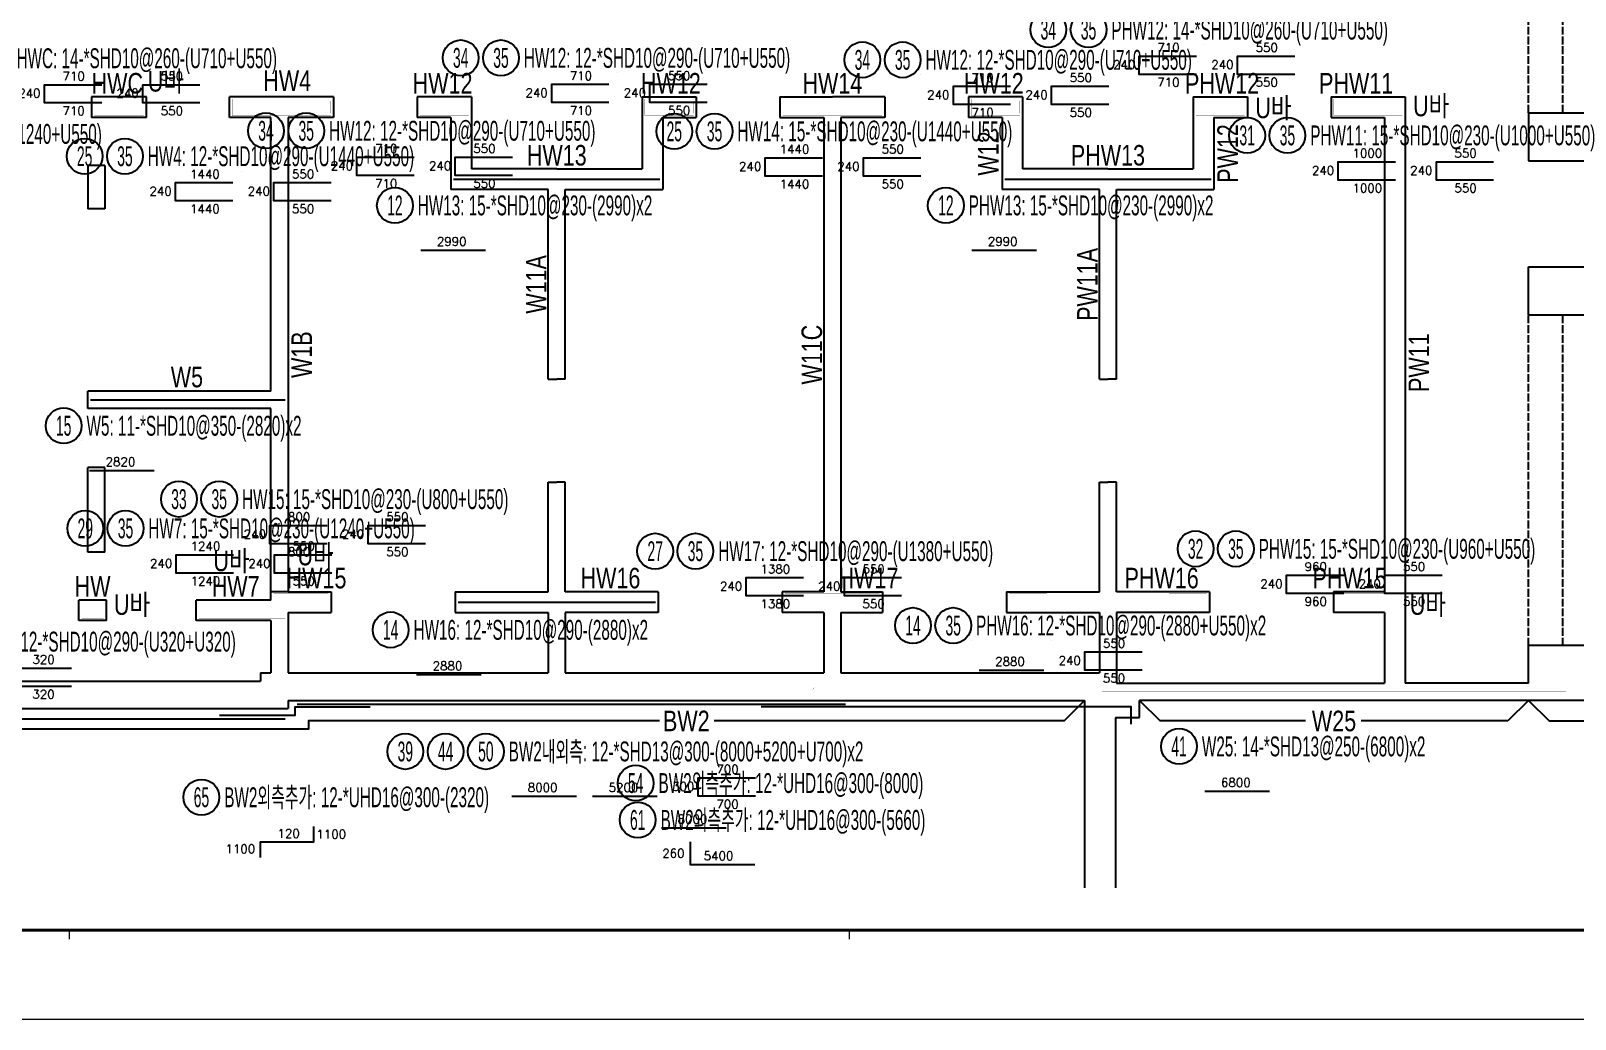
# Model space of a CAD drawing. Header units: millimetres. Extents: x 317501 to 2277231, y -321722 to 1186893.
# Drawn here: x 431187 to 453711, y -295427 to -281007 of the extents above; entities that cross this region are included whole.
import ezdxf
from ezdxf.enums import TextEntityAlignment as Align

# ---------------------------------------------------------------- set-up
doc = ezdxf.new("R2010")
doc.units = ezdxf.units.MM
doc.header["$LTSCALE"] = 57
doc.linetypes.add('HID', pattern=[2.5, 2, -0.5])
doc.linetypes.add('XS-지하주차장$0$HID', pattern=[2.3, 1.5, -0.8])
for name, color, linetype in [('DIM', 7, 'Continuous'), ('LEADER', 7, 'Continuous'), ('NAME-W', 4, 'Continuous'), ('RP_TAG', 7, 'Continuous'), ('TEXT-배근', 3, 'Continuous'), ('XREBAR', 1, 'Continuous'), ('XS-지하주차장$0$AWG', 5, 'XS-지하주차장$0$HID'), ('XTAG', 7, 'Continuous')]:
    doc.layers.add(name, color=color, linetype=linetype)
doc.layers.add('벽부호', color=3, linetype='Continuous', lineweight=0)
doc.styles.add('RPWK1', font='arial.ttf', dxfattribs={"bigfont": 'whgtxt.shx'})
doc.styles.add('RPWK2', font='romans.shx', dxfattribs={"bigfont": 'whgtxt.shx'})
doc.styles.add('돋음', font='Dotum.ttf')

# ---------------------------------------------------------------- blocks, each defined once
blk = doc.blocks.new('dhs_sheet2e')
at = {"color": 7}
for p, q in [((20500.6, 1997.6), (20500.6, 1797.9)), ((38004.8, 1997.6), (38004.8, 1797.9))]:
    blk.add_line(p, q, dxfattribs=at)
blk.add_lwpolyline([(84000, 0), (84000, 59329.4), (0, 59329.4), (0, 0)], close=True, dxfattribs=at)
at = {"color": 30, "const_width": 64.9}
blk.add_lwpolyline([(81003.6, 57331.7), (2996.4, 57331.7), (2996.4, 1997.6), (81003.6, 1997.6)], close=True, dxfattribs=at)
blk = doc.blocks.new('ASGARAE')
at = {"color": 255, "xscale": 0.75, "yscale": 0.75, "zscale": 0.75}
blk.add_blockref('dhs_sheet2e', (0, -44497), dxfattribs=at)
blk = doc.blocks.new('XDFHSDHSTHS')
at = {"layer": 'DIM', "color": 5}
for p, q in [((-19170, -9900), (-19170, -10200)), ((-18370, -9900), (-19170, -9900)), ((-18370, -10200), (-18370, -9900)), ((-17160, -10200), (-17160, -9900)), ((-16405, -9900), (-17160, -9900)), ((-15640, -9900), (-16405, -9900)), ((-15640, -9900), (-15640, -10200)), ((-13630, -9900), (-14420, -9900)), ((-14420, -9900), (-14420, -10200)), ((-13630, -9900), (-13630, -10950)), ((-11140, -9900), (-10350, -9900)), ((-11140, -9900), (-11140, -10950)), ((-10350, -9900), (-10350, -10200)), ((-9130, -9900), (-8365, -9900)), ((-9130, -9900), (-9130, -10200)), ((-7600, -9900), (-8365, -9900)), ((-7600, -9900), (-7600, -10200)), ((-5590, -9900), (-6380, -9900)), ((-6380, -9900), (-6380, -10200)), ((-5590, -9900), (-5590, -10950)), ((-3100, -9900), (-2310, -9900)), ((-3100, -9900), (-3100, -10950)), ((-2310, -9900), (-2310, -10200)), ((-1090, -9900), (-310, -9900)), ((-1090, -9900), (-1090, -10200)), ((-310, -9900), (-10, -9900)), ((-10, -9900), (-10, -18455)), ((1790, -10130), (1790, -10830)), ((1790, -10130), (3650, -10130)), ((-18370, -10200), (-19170, -10200)), ((-16555, -10200), (-17160, -10200)), ((-16555, -14195), (-16555, -10200)), ((-16305, -10200), (-16305, -17120)), ((-15640, -10200), (-16305, -10200)), ((-13930, -10200), (-14420, -10200)), ((-13930, -10200), (-13930, -11250)), ((-10840, -10200), (-10350, -10200)), ((-10840, -10200), (-10840, -11250)), ((-9130, -10200), (-8490, -10200)), ((-8490, -10200), (-8490, -17120)), ((-8240, -10200), (-8240, -17120)), ((-7600, -10200), (-8240, -10200)), ((-5890, -10200), (-6380, -10200)), ((-5890, -10200), (-5890, -11250)), ((-2800, -10200), (-2310, -10200)), ((-2800, -10200), (-2800, -11250)), ((-1090, -10200), (-310, -10200)), ((-310, -10200), (-310, -17120)), ((-19225, -10900), (-19225, -11530)), ((-18975, -10900), (-19225, -10900)), ((-18975, -10900), (-18975, -11530)), ((-12385, -10950), (-13630, -10950)), ((-12385, -10950), (-11140, -10950)), ((-4345, -10950), (-5590, -10950)), ((-4345, -10950), (-3100, -10950)), ((1790, -10830), (2950, -10830)), ((-12510, -11250), (-13930, -11250)), ((-12510, -14020), (-12510, -11250)), ((-12260, -14020), (-12260, -11250)), ((-12260, -11250), (-10840, -11250)), ((-4470, -11250), (-5890, -11250)), ((-4470, -14020), (-4470, -11250)), ((-4220, -14020), (-4220, -11250)), ((-4220, -11250), (-2800, -11250)), ((-18975, -11530), (-19225, -11530)), ((1790, -13080), (1790, -12380)), ((1790, -12380), (2950, -12380)), ((1790, -13080), (3650, -13080)), ((-12510, -14020), (-12385, -14020)), ((-12260, -14020), (-12385, -14020)), ((-4470, -14020), (-4345, -14020)), ((-4220, -14020), (-4345, -14020)), ((-16555, -14195), (-19225, -14195)), ((-19225, -14445), (-19225, -14195)), ((-16555, -14445), (-19225, -14445)), ((-16555, -17240), (-16555, -14445)), ((-19225, -16540), (-19225, -15305)), ((-18975, -15305), (-19225, -15305)), ((-18975, -16540), (-18975, -15305)), ((-12510, -17120), (-12510, -15520)), ((-12510, -15520), (-12385, -15520)), ((-12260, -15520), (-12385, -15520)), ((-12260, -17120), (-12260, -15520)), ((-4470, -17120), (-4470, -15520)), ((-4470, -15520), (-4345, -15520)), ((-4220, -15520), (-4345, -15520)), ((-4220, -17120), (-4220, -15520)), ((-18975, -16540), (-19225, -16540)), ((-18955, -17240), (-19355, -17240)), ((-19355, -17540), (-19355, -17240)), ((-18955, -17540), (-18955, -17240)), ((-17645, -17540), (-17645, -17240)), ((-16555, -17240), (-17645, -17240)), ((-16305, -17120), (-15675, -17120)), ((-15675, -17120), (-15675, -17420)), ((-13865, -17120), (-12510, -17120)), ((-13865, -17120), (-13865, -17420)), ((-10905, -17120), (-12260, -17120)), ((-10905, -17120), (-10905, -17420)), ((-8490, -17120), (-9095, -17120)), ((-9095, -17120), (-9095, -17420)), ((-8240, -17120), (-7635, -17120)), ((-7635, -17120), (-7635, -17420)), ((-5825, -17120), (-4470, -17120)), ((-5825, -17120), (-5825, -17420)), ((-2865, -17120), (-4220, -17120)), ((-2865, -17120), (-2865, -17420)), ((-310, -17120), (-1055, -17120)), ((-1055, -17120), (-1055, -17420)), ((-18955, -17540), (-19355, -17540)), ((-16555, -17540), (-17645, -17540)), ((-16555, -17540), (-16555, -18305)), ((-16305, -17420), (-16305, -18305)), ((-16305, -17420), (-15675, -17420)), ((-13865, -17420), (-12510, -17420)), ((-12510, -17420), (-12510, -18305)), ((-10905, -17420), (-12260, -17420)), ((-12260, -17420), (-12260, -18305)), ((-8490, -17420), (-9095, -17420)), ((-8490, -17420), (-8490, -18305)), ((-8240, -17420), (-8240, -18305)), ((-8240, -17420), (-7635, -17420)), ((-5825, -17420), (-4470, -17420)), ((-4470, -17420), (-4470, -18305)), ((-2865, -17420), (-4220, -17420)), ((-4220, -17420), (-4220, -18455)), ((-310, -17420), (-1055, -17420)), ((-310, -17420), (-310, -18455)), ((3650, -17905), (1790, -17905)), ((1790, -18455), (1790, -17905)), ((-22320, -18425), (-16705, -18425)), ((-16705, -18305), (-16705, -18425)), ((-16705, -18305), (-16555, -18305)), ((-16305, -18305), (-12510, -18305)), ((-12260, -18305), (-8490, -18305)), ((-8240, -18305), (-4470, -18305)), ((-4220, -18455), (-310, -18455)), ((1790, -18455), (-10, -18455)), ((-28845, -18825), (-16305, -18825)), ((-16305, -18705), (-16305, -18825)), ((-16305, -18705), (-4685, -18705)), ((-4685, -18705), (-4685, -21438)), ((10965, -18705), (-3885, -18705)), ((-3885, -18955), (-3885, -18705)), ((-4235, -18955), (-4235, -21438)), ((-4235, -18955), (-3885, -18955))]:
    blk.add_line(p, q, dxfattribs=at)
blk = doc.blocks.new('zsdhdthbs')
at = {"layer": 'XS-지하주차장$0$AWG', "color": 8, "linetype": 'HID'}
for p, q in [((-4495, 1525), (-4495, 6690)), ((-3995, 1525), (-3995, 6690)), ((-4495, -6250), (-4495, -1425)), ((-3995, -6250), (-3995, -1425))]:
    blk.add_line(p, q, dxfattribs=at)
blk = doc.blocks.new('*U1400', base_point=(438084.0708, -291521.5763))
at = {"layer": 'RP_TAG', "color": 0, "linetype": 'Continuous', "ltscale": 100}
for centre in [(436648.5708, -291521.5763), (437235.8208, -291521.5763), (437823.0708, -291521.5763)]:
    blk.add_circle(centre, 261, dxfattribs=at)
at = {"layer": 'RP_TAG', "color": 0, "linetype": 'Continuous', "ltscale": 100, "style": 'RPWK1', "width": 0.5}
for s, p in [('39', (436648.5708, -291521.5763)), ('44', (437235.8208, -291521.5763)), ('50', (437823.0708, -291521.5763))]:
    blk.add_text(s, height=290, dxfattribs=at).set_placement(p, align=Align.MIDDLE_CENTER)
at = {"layer": 'RP_TAG', "color": 0, "linetype": 'Continuous', "ltscale": 100, "style": 'RPWK1', "width": 0.55}
blk.add_text('BW2내외측: 12-*SHD13@300-(8000+5200+U700)x2', height=290, dxfattribs=at).set_placement((438156.5708, -291521.5763), align=Align.MIDDLE_LEFT)
blk = doc.blocks.new('*U1408', base_point=(440269.5013, -291982.9481))
at = {"layer": 'RP_TAG', "color": 0, "linetype": 'Continuous', "ltscale": 100}
blk.add_circle((440008.5013, -291982.9481), 261, dxfattribs=at)
at = {"layer": 'RP_TAG', "color": 0, "linetype": 'Continuous', "ltscale": 100, "style": 'RPWK1', "width": 0.5}
blk.add_text('54', height=290, dxfattribs=at).set_placement((440008.5013, -291982.9481), align=Align.MIDDLE_CENTER)
at = {"layer": 'RP_TAG', "color": 0, "linetype": 'Continuous', "ltscale": 100, "style": 'RPWK1', "width": 0.55}
blk.add_text('BW2외측추가: 12-*UHD16@300-(8000)', height=290, dxfattribs=at).set_placement((440342.0013, -291982.9481), align=Align.MIDDLE_LEFT)
blk = doc.blocks.new('*U1410', base_point=(433935.4533, -292189.8169))
at = {"layer": 'RP_TAG', "color": 0, "linetype": 'Continuous', "ltscale": 100}
blk.add_circle((433674.4533, -292189.8169), 261, dxfattribs=at)
at = {"layer": 'RP_TAG', "color": 0, "linetype": 'Continuous', "ltscale": 100, "style": 'RPWK1', "width": 0.5}
blk.add_text('65', height=290, dxfattribs=at).set_placement((433674.4533, -292189.8169), align=Align.MIDDLE_CENTER)
at = {"layer": 'RP_TAG', "color": 0, "linetype": 'Continuous', "ltscale": 100, "style": 'RPWK1', "width": 0.55}
blk.add_text('BW2외측추가: 12-*UHD16@300-(2320)', height=290, dxfattribs=at).set_placement((434007.9533, -292189.8169), align=Align.MIDDLE_LEFT)
blk = doc.blocks.new('*U1412', base_point=(440299.3798, -292520.5314))
at = {"layer": 'RP_TAG', "color": 0, "linetype": 'Continuous', "ltscale": 100}
blk.add_circle((440038.3798, -292520.5314), 261, dxfattribs=at)
at = {"layer": 'RP_TAG', "color": 0, "linetype": 'Continuous', "ltscale": 100, "style": 'RPWK1', "width": 0.55}
blk.add_text('BW2외측추가: 12-*UHD16@300-(5660)', height=290, dxfattribs=at).set_placement((440371.8798, -292520.5314), align=Align.MIDDLE_LEFT)
at = {"layer": 'RP_TAG', "color": 0, "linetype": 'Continuous', "ltscale": 100, "style": 'RPWK1', "width": 0.5}
blk.add_text('61', height=290, dxfattribs=at).set_placement((440038.3798, -292520.5314), align=Align.MIDDLE_CENTER)
blk = doc.blocks.new('*U1413', base_point=(436695.8348, -289747.224))
at = {"layer": 'RP_TAG', "color": 0, "linetype": 'Continuous', "ltscale": 100}
blk.add_circle((436434.8348, -289747.224), 261, dxfattribs=at)
at = {"layer": 'RP_TAG', "color": 0, "linetype": 'Continuous', "ltscale": 100, "style": 'RPWK1', "width": 0.5}
blk.add_text('14', height=290, dxfattribs=at).set_placement((436434.8348, -289747.224), align=Align.MIDDLE_CENTER)
at = {"layer": 'RP_TAG', "color": 0, "linetype": 'Continuous', "ltscale": 100, "style": 'RPWK1', "width": 0.55}
blk.add_text('HW16: 12-*SHD10@290-(2880)x2', height=290, dxfattribs=at).set_placement((436768.3348, -289747.224), align=Align.MIDDLE_LEFT)
blk = doc.blocks.new('*U1415', base_point=(444901.0945, -289684.2109))
at = {"layer": 'RP_TAG', "color": 0, "linetype": 'Continuous', "ltscale": 100}
for centre in [(444052.8445, -289684.2109), (444640.0945, -289684.2109)]:
    blk.add_circle(centre, 261, dxfattribs=at)
at = {"layer": 'RP_TAG', "color": 0, "linetype": 'Continuous', "ltscale": 100, "style": 'RPWK1', "width": 0.5}
for s, p in [('14', (444052.8445, -289684.2109)), ('35', (444640.0945, -289684.2109))]:
    blk.add_text(s, height=290, dxfattribs=at).set_placement(p, align=Align.MIDDLE_CENTER)
at = {"layer": 'RP_TAG', "color": 0, "linetype": 'Continuous', "ltscale": 100, "style": 'RPWK1', "width": 0.55}
blk.add_text('PHW16: 12-*SHD10@290-(2880+U550)x2', height=290, dxfattribs=at).set_placement((444973.5945, -289684.2109), align=Align.MIDDLE_LEFT)
blk = doc.blocks.new('*U1417', base_point=(432828.2314, -288266.7197))
at = {"layer": 'RP_TAG', "color": 0, "linetype": 'Continuous', "ltscale": 100}
for centre in [(431979.9814, -288266.7197), (432567.2314, -288266.7197)]:
    blk.add_circle(centre, 261, dxfattribs=at)
at = {"layer": 'RP_TAG', "color": 0, "linetype": 'Continuous', "ltscale": 100, "style": 'RPWK1', "width": 0.5}
for s, p in [('29', (431979.9814, -288266.7197)), ('35', (432567.2314, -288266.7197))]:
    blk.add_text(s, height=290, dxfattribs=at).set_placement(p, align=Align.MIDDLE_CENTER)
at = {"layer": 'RP_TAG', "color": 0, "linetype": 'Continuous', "ltscale": 100, "style": 'RPWK1', "width": 0.55}
blk.add_text('HW7: 15-*SHD10@230-(U1240+U550)', height=290, dxfattribs=at).set_placement((432900.7314, -288266.7197), align=Align.MIDDLE_LEFT)
blk = doc.blocks.new('*U1418', base_point=(434194.5361, -287839.9394))
at = {"layer": 'RP_TAG', "color": 0, "linetype": 'Continuous', "ltscale": 100}
for centre in [(433346.2861, -287839.9394), (433933.5361, -287839.9394)]:
    blk.add_circle(centre, 261, dxfattribs=at)
at = {"layer": 'RP_TAG', "color": 0, "linetype": 'Continuous', "ltscale": 100, "style": 'RPWK1', "width": 0.5}
for s, p in [('33', (433346.2861, -287839.9394)), ('35', (433933.5361, -287839.9394))]:
    blk.add_text(s, height=290, dxfattribs=at).set_placement(p, align=Align.MIDDLE_CENTER)
at = {"layer": 'RP_TAG', "color": 0, "linetype": 'Continuous', "ltscale": 100, "style": 'RPWK1', "width": 0.55}
blk.add_text('HW15: 15-*SHD10@230-(U800+U550)', height=290, dxfattribs=at).set_placement((434267.0361, -287839.9394), align=Align.MIDDLE_LEFT)
blk = doc.blocks.new('*U1419', base_point=(441140.9634, -288599.5085))
at = {"layer": 'RP_TAG', "color": 0, "linetype": 'Continuous', "ltscale": 100}
for centre in [(440292.7134, -288599.5085), (440879.9634, -288599.5085)]:
    blk.add_circle(centre, 261, dxfattribs=at)
at = {"layer": 'RP_TAG', "color": 0, "linetype": 'Continuous', "ltscale": 100, "style": 'RPWK1', "width": 0.5}
for s, p in [('27', (440292.7134, -288599.5085)), ('35', (440879.9634, -288599.5085))]:
    blk.add_text(s, height=290, dxfattribs=at).set_placement(p, align=Align.MIDDLE_CENTER)
at = {"layer": 'RP_TAG', "color": 0, "linetype": 'Continuous', "ltscale": 100, "style": 'RPWK1', "width": 0.55}
blk.add_text('HW17: 12-*SHD10@290-(U1380+U550)', height=290, dxfattribs=at).set_placement((441213.4634, -288599.5085), align=Align.MIDDLE_LEFT)
blk = doc.blocks.new('*U1420', base_point=(449023.6598, -288564.8646))
at = {"layer": 'RP_TAG', "color": 0, "linetype": 'Continuous', "ltscale": 100}
for centre in [(448175.4098, -288564.8646), (448762.6598, -288564.8646)]:
    blk.add_circle(centre, 261, dxfattribs=at)
at = {"layer": 'RP_TAG', "color": 0, "linetype": 'Continuous', "ltscale": 100, "style": 'RPWK1', "width": 0.5}
for s, p in [('32', (448175.4098, -288564.8646)), ('35', (448762.6598, -288564.8646))]:
    blk.add_text(s, height=290, dxfattribs=at).set_placement(p, align=Align.MIDDLE_CENTER)
at = {"layer": 'RP_TAG', "color": 0, "linetype": 'Continuous', "ltscale": 100, "style": 'RPWK1', "width": 0.55}
blk.add_text('PHW15: 15-*SHD10@230-(U960+U550)', height=290, dxfattribs=at).set_placement((449096.1598, -288564.8646), align=Align.MIDDLE_LEFT)
blk = doc.blocks.new('*U1426', base_point=(428264.2039, -282510.7224))
at = {"layer": 'RP_TAG', "color": 0, "linetype": 'Continuous', "ltscale": 100}
for centre in [(427415.9539, -282510.7224), (428003.2039, -282510.7224)]:
    blk.add_circle(centre, 261, dxfattribs=at)
at = {"layer": 'RP_TAG', "color": 0, "linetype": 'Continuous', "ltscale": 100, "style": 'RPWK1', "width": 0.5}
for s, p in [('29', (427415.9539, -282510.7224)), ('35', (428003.2039, -282510.7224))]:
    blk.add_text(s, height=290, dxfattribs=at).set_placement(p, align=Align.MIDDLE_CENTER)
at = {"layer": 'RP_TAG', "color": 0, "linetype": 'Continuous', "ltscale": 100, "style": 'RPWK1', "width": 0.55}
blk.add_text('HW2: 15-*SHD10@230-(U1240+U550)', height=290, dxfattribs=at).set_placement((428336.7039, -282510.7224), align=Align.MIDDLE_LEFT)
blk = doc.blocks.new('*U1429', base_point=(430905.803, -281406.5625))
at = {"layer": 'RP_TAG', "color": 0, "linetype": 'Continuous', "ltscale": 100}
for centre in [(430057.553, -281406.5625), (430644.803, -281406.5625)]:
    blk.add_circle(centre, 261, dxfattribs=at)
at = {"layer": 'RP_TAG', "color": 0, "linetype": 'Continuous', "ltscale": 100, "style": 'RPWK1', "width": 0.5}
for s, p in [('34', (430057.553, -281406.5625)), ('35', (430644.803, -281406.5625))]:
    blk.add_text(s, height=290, dxfattribs=at).set_placement(p, align=Align.MIDDLE_CENTER)
at = {"layer": 'RP_TAG', "color": 0, "linetype": 'Continuous', "ltscale": 100, "style": 'RPWK1', "width": 0.55}
blk.add_text('HWC: 14-*SHD10@260-(U710+U550)', height=290, dxfattribs=at).set_placement((430978.303, -281406.5625), align=Align.MIDDLE_LEFT)
blk = doc.blocks.new('*U1430', base_point=(432819.6145, -282836.2535))
at = {"layer": 'RP_TAG', "color": 0, "linetype": 'Continuous', "ltscale": 100}
for centre in [(431971.3645, -282836.2535), (432558.6145, -282836.2535)]:
    blk.add_circle(centre, 261, dxfattribs=at)
at = {"layer": 'RP_TAG', "color": 0, "linetype": 'Continuous', "ltscale": 100, "style": 'RPWK1', "width": 0.55}
blk.add_text('HW4: 12-*SHD10@290-(U1440+U550)', height=290, dxfattribs=at).set_placement((432892.1145, -282836.2535), align=Align.MIDDLE_LEFT)
at = {"layer": 'RP_TAG', "color": 0, "linetype": 'Continuous', "ltscale": 100, "style": 'RPWK1', "width": 0.5}
for s, p in [('25', (431971.3645, -282836.2535)), ('35', (432558.6145, -282836.2535))]:
    blk.add_text(s, height=290, dxfattribs=at).set_placement(p, align=Align.MIDDLE_CENTER)
blk = doc.blocks.new('*U1431', base_point=(435464.2417, -282464.9025))
at = {"layer": 'RP_TAG', "color": 0, "linetype": 'Continuous', "ltscale": 100}
for centre in [(434615.9917, -282464.9025), (435203.2417, -282464.9025)]:
    blk.add_circle(centre, 261, dxfattribs=at)
at = {"layer": 'RP_TAG', "color": 0, "linetype": 'Continuous', "ltscale": 100, "style": 'RPWK1', "width": 0.5}
for s, p in [('34', (434615.9917, -282464.9025)), ('35', (435203.2417, -282464.9025))]:
    blk.add_text(s, height=290, dxfattribs=at).set_placement(p, align=Align.MIDDLE_CENTER)
at = {"layer": 'RP_TAG', "color": 0, "linetype": 'Continuous', "ltscale": 100, "style": 'RPWK1', "width": 0.55}
blk.add_text('HW12: 12-*SHD10@290-(U710+U550)', height=290, dxfattribs=at).set_placement((435536.7417, -282464.9025), align=Align.MIDDLE_LEFT)
blk = doc.blocks.new('*U1432', base_point=(438304.4211, -281400.9745))
at = {"layer": 'RP_TAG', "color": 0, "linetype": 'Continuous', "ltscale": 100}
for centre in [(437456.1711, -281400.9745), (438043.4211, -281400.9745)]:
    blk.add_circle(centre, 261, dxfattribs=at)
at = {"layer": 'RP_TAG', "color": 0, "linetype": 'Continuous', "ltscale": 100, "style": 'RPWK1', "width": 0.5}
for s, p in [('34', (437456.1711, -281400.9745)), ('35', (438043.4211, -281400.9745))]:
    blk.add_text(s, height=290, dxfattribs=at).set_placement(p, align=Align.MIDDLE_CENTER)
at = {"layer": 'RP_TAG', "color": 0, "linetype": 'Continuous', "ltscale": 100, "style": 'RPWK1', "width": 0.55}
blk.add_text('HW12: 12-*SHD10@290-(U710+U550)', height=290, dxfattribs=at).set_placement((438376.9211, -281400.9745), align=Align.MIDDLE_LEFT)
blk = doc.blocks.new('*U1433', base_point=(441419.7672, -282473.5388))
at = {"layer": 'RP_TAG', "color": 0, "linetype": 'Continuous', "ltscale": 100}
for centre in [(440571.5172, -282473.5388), (441158.7672, -282473.5388)]:
    blk.add_circle(centre, 261, dxfattribs=at)
at = {"layer": 'RP_TAG', "color": 0, "linetype": 'Continuous', "ltscale": 100, "style": 'RPWK1', "width": 0.5}
for s, p in [('25', (440571.5172, -282473.5388)), ('35', (441158.7672, -282473.5388))]:
    blk.add_text(s, height=290, dxfattribs=at).set_placement(p, align=Align.MIDDLE_CENTER)
at = {"layer": 'RP_TAG', "color": 0, "linetype": 'Continuous', "ltscale": 100, "style": 'RPWK1', "width": 0.55}
blk.add_text('HW14: 15-*SHD10@230-(U1440+U550)', height=290, dxfattribs=at).set_placement((441492.2672, -282473.5388), align=Align.MIDDLE_LEFT)
blk = doc.blocks.new('*U1434', base_point=(444163.5093, -281429.7128))
at = {"layer": 'RP_TAG', "color": 0, "linetype": 'Continuous', "ltscale": 100}
for centre in [(443315.2593, -281429.7128), (443902.5093, -281429.7128)]:
    blk.add_circle(centre, 261, dxfattribs=at)
at = {"layer": 'RP_TAG', "color": 0, "linetype": 'Continuous', "ltscale": 100, "style": 'RPWK1', "width": 0.5}
for s, p in [('34', (443315.2593, -281429.7128)), ('35', (443902.5093, -281429.7128))]:
    blk.add_text(s, height=290, dxfattribs=at).set_placement(p, align=Align.MIDDLE_CENTER)
at = {"layer": 'RP_TAG', "color": 0, "linetype": 'Continuous', "ltscale": 100, "style": 'RPWK1', "width": 0.55}
blk.add_text('HW12: 12-*SHD10@290-(U710+U550)', height=290, dxfattribs=at).set_placement((444236.0093, -281429.7128), align=Align.MIDDLE_LEFT)
blk = doc.blocks.new('*U1435', base_point=(446875.0829, -280989.3117))
at = {"layer": 'RP_TAG', "color": 0, "linetype": 'Continuous', "ltscale": 100}
for centre in [(446026.8329, -280989.3117), (446614.0829, -280989.3117)]:
    blk.add_circle(centre, 261, dxfattribs=at)
at = {"layer": 'RP_TAG', "color": 0, "linetype": 'Continuous', "ltscale": 100, "style": 'RPWK1', "width": 0.5}
for s, p in [('34', (446026.8329, -280989.3117)), ('35', (446614.0829, -280989.3117))]:
    blk.add_text(s, height=290, dxfattribs=at).set_placement(p, align=Align.MIDDLE_CENTER)
at = {"layer": 'RP_TAG', "color": 0, "linetype": 'Continuous', "ltscale": 100, "style": 'RPWK1', "width": 0.55}
blk.add_text('PHW12: 14-*SHD10@260-(U710+U550)', height=290, dxfattribs=at).set_placement((446947.5829, -280989.3117), align=Align.MIDDLE_LEFT)
blk = doc.blocks.new('*U1444', base_point=(449775.7836, -282532.4475))
at = {"layer": 'RP_TAG', "color": 0, "linetype": 'Continuous', "ltscale": 100}
for centre in [(448927.5336, -282532.4475), (449514.7836, -282532.4475)]:
    blk.add_circle(centre, 261, dxfattribs=at)
at = {"layer": 'RP_TAG', "color": 0, "linetype": 'Continuous', "ltscale": 100, "style": 'RPWK1', "width": 0.5}
for s, p in [('31', (448927.5336, -282532.4475)), ('35', (449514.7836, -282532.4475))]:
    blk.add_text(s, height=290, dxfattribs=at).set_placement(p, align=Align.MIDDLE_CENTER)
at = {"layer": 'RP_TAG', "color": 0, "linetype": 'Continuous', "ltscale": 100, "style": 'RPWK1', "width": 0.55}
blk.add_text('PHW11: 15-*SHD10@230-(U1000+U550)', height=290, dxfattribs=at).set_placement((449848.2836, -282532.4475), align=Align.MIDDLE_LEFT)
blk = doc.blocks.new('*U1450', base_point=(436757.4402, -283554.0395))
at = {"layer": 'RP_TAG', "color": 0, "linetype": 'Continuous', "ltscale": 100}
blk.add_circle((436496.4402, -283554.0395), 261, dxfattribs=at)
at = {"layer": 'RP_TAG', "color": 0, "linetype": 'Continuous', "ltscale": 100, "style": 'RPWK1', "width": 0.5}
blk.add_text('12', height=290, dxfattribs=at).set_placement((436496.4402, -283554.0395), align=Align.MIDDLE_CENTER)
at = {"layer": 'RP_TAG', "color": 0, "linetype": 'Continuous', "ltscale": 100, "style": 'RPWK1', "width": 0.55}
blk.add_text('HW13: 15-*SHD10@230-(2990)x2', height=290, dxfattribs=at).set_placement((436829.9402, -283554.0395), align=Align.MIDDLE_LEFT)
blk = doc.blocks.new('*U1451', base_point=(444793.9972, -283553.8176))
at = {"layer": 'RP_TAG', "color": 0, "linetype": 'Continuous', "ltscale": 100}
blk.add_circle((444532.9972, -283553.8176), 261, dxfattribs=at)
at = {"layer": 'RP_TAG', "color": 0, "linetype": 'Continuous', "ltscale": 100, "style": 'RPWK1', "width": 0.5}
blk.add_text('12', height=290, dxfattribs=at).set_placement((444532.9972, -283553.8176), align=Align.MIDDLE_CENTER)
at = {"layer": 'RP_TAG', "color": 0, "linetype": 'Continuous', "ltscale": 100, "style": 'RPWK1', "width": 0.55}
blk.add_text('PHW13: 15-*SHD10@230-(2990)x2', height=290, dxfattribs=at).set_placement((444866.4972, -283553.8176), align=Align.MIDDLE_LEFT)
blk = doc.blocks.new('*U1464', base_point=(430466.1141, -289919.2084))
at = {"layer": 'RP_TAG', "color": 0, "linetype": 'Continuous', "ltscale": 100}
for centre in [(429617.8641, -289919.2084), (430205.1141, -289919.2084)]:
    blk.add_circle(centre, 261, dxfattribs=at)
at = {"layer": 'RP_TAG', "color": 0, "linetype": 'Continuous', "ltscale": 100, "style": 'RPWK1', "width": 0.5}
for p in [(429617.8641, -289919.2084), (430205.1141, -289919.2084)]:
    blk.add_text('37', height=290, dxfattribs=at).set_placement(p, align=Align.MIDDLE_CENTER)
at = {"layer": 'RP_TAG', "color": 0, "linetype": 'Continuous', "ltscale": 100, "style": 'RPWK1', "width": 0.55}
blk.add_text('HW: 12-*SHD10@290-(U320+U320)', height=290, dxfattribs=at).set_placement((430538.6141, -289919.2084), align=Align.MIDDLE_LEFT)
blk = doc.blocks.new('*U1467', base_point=(448195.2212, -291448.0658))
at = {"layer": 'RP_TAG', "color": 0, "linetype": 'Continuous', "ltscale": 100}
blk.add_circle((447934.2212, -291448.0658), 261, dxfattribs=at)
at = {"layer": 'RP_TAG', "color": 0, "linetype": 'Continuous', "ltscale": 100, "style": 'RPWK1', "width": 0.5}
blk.add_text('41', height=290, dxfattribs=at).set_placement((447934.2212, -291448.0658), align=Align.MIDDLE_CENTER)
at = {"layer": 'RP_TAG', "color": 0, "linetype": 'Continuous', "ltscale": 100, "style": 'RPWK1', "width": 0.55}
blk.add_text('W25: 14-*SHD13@250-(6800)x2', height=290, dxfattribs=at).set_placement((448267.7212, -291448.0658), align=Align.MIDDLE_LEFT)
blk = doc.blocks.new('*U1470', base_point=(431926.0559, -286768.9846))
at = {"layer": 'RP_TAG', "color": 0, "linetype": 'Continuous', "ltscale": 100}
blk.add_circle((431665.0559, -286768.9846), 261, dxfattribs=at)
at = {"layer": 'RP_TAG', "color": 0, "linetype": 'Continuous', "ltscale": 100, "style": 'RPWK1', "width": 0.5}
blk.add_text('15', height=290, dxfattribs=at).set_placement((431665.0559, -286768.9846), align=Align.MIDDLE_CENTER)
at = {"layer": 'RP_TAG', "color": 0, "linetype": 'Continuous', "ltscale": 100, "style": 'RPWK1', "width": 0.55}
blk.add_text('W5: 11-*SHD10@350-(2820)x2', height=290, dxfattribs=at).set_placement((431998.5559, -286768.9846), align=Align.MIDDLE_LEFT)

msp = doc.modelspace()

# ---------------------------------------------------------------- linework, layer by layer
at = {"layer": 'LEADER'}
for p, q in [((447357.4, -290776.7), (447657.4, -291076.7)), ((453032.4, -290776.7), (452732.4, -291076.7)), ((453032.4, -290776.7), (453332.4, -291076.7)), ((449777.7, -291076.7), (447657.4, -291076.7)), ((452732.4, -291076.7), (450592.3, -291076.7)), ((453332.4, -291076.7), (457235.8, -291076.7))]:
    msp.add_line(p, q, dxfattribs=at)
for points in [[(446557.4, -290776.7), (446257.4, -291076.7), (441151.8, -291076.7)], [(440353.9, -291076.7), (435237.4, -291076.7), (435237.4, -291196.7), (428577.2, -291196.7)]]:
    msp.add_lwpolyline(points, dxfattribs=at)
at = {"layer": 'RP_TAG', "color": 250, "linetype": 'Continuous', "ltscale": 100}
for p, q in [((446875.1, -281206.8), (446875.1, -281206.8)), ((448308, -281206.8), (448308, -281206.8)), ((432338.7, -281624.1), (432338.7, -281624.1)), ((438304.4, -281618.5), (438304.4, -281618.5)), ((439737.3, -281618.5), (439737.4, -281618.5)), ((444163.5, -281647.2), (444163.5, -281647.2)), ((445596.4, -281647.2), (445596.4, -281647.2)), ((435464.2, -282682.4), (435464.3, -282682.4)), ((436897.2, -282682.4), (436897.2, -282682.4)), ((441419.8, -282691), (441419.8, -282691)), ((442852.7, -282691), (442852.7, -282691)), ((449775.8, -282749.9), (449775.8, -282749.9)), ((451208.7, -282749.9), (451208.7, -282749.9)), ((432819.6, -283053.8), (432819.6, -283053.8)), ((434252.5, -283053.8), (434252.6, -283053.8)), ((436757.4, -283771.5), (436757.5, -283771.5)), ((444794, -283771.3), (444794, -283771.3)), ((431926.1, -286986.5), (431926.1, -286986.5)), ((434194.5, -288057.4), (434194.5, -288057.4)), ((435627.5, -288057.4), (435627.5, -288057.4)), ((432828.2, -288484.2), (432828.2, -288484.2)), ((434261.2, -288484.2), (434261.2, -288484.2)), ((441141, -288817), (441141, -288817)), ((442573.9, -288817), (442573.9, -288817)), ((449023.7, -288782.4), (449023.7, -288782.4)), ((450456.6, -288782.4), (450456.6, -288782.4)), ((436695.8, -289964.7), (436695.8, -289964.7)), ((444901.1, -289901.7), (444901.1, -289901.7)), ((446080.6, -289901.7), (446080.6, -289901.7)), ((448195.2, -291665.6), (448195.2, -291665.6)), ((438084.1, -291739.1), (438084.1, -291739.1)), ((439263.6, -291739.1), (439263.6, -291739.1)), ((440443.1, -291739.1), (440443.1, -291739.1)), ((440269.5, -292200.4), (440269.5, -292200.4)), ((433935.5, -292407.3), (433935.5, -292407.3)), ((440299.4, -292738), (440299.4, -292738))]:
    msp.add_line(p, q, dxfattribs=at)
at = {"layer": 'RP_TAG', "color": 1, "linetype": 'Continuous', "ltscale": 100}
for points in [[(448189.1, -281641.8), (447354.1, -281641.8), (447354.1, -281375), (448189.1, -281375)], [(449622, -281641.8), (448787, -281641.8), (448787, -281375), (449622, -281375)], [(432219.8, -282059.1), (431384.8, -282059.1), (431384.8, -281792.3), (432219.8, -281792.3)], [(433652.8, -282059.1), (432817.7, -282059.1), (432817.7, -281792.3), (433652.8, -281792.3)], [(439618.4, -282053.5), (438783.4, -282053.5), (438783.4, -281786.7), (439618.4, -281786.7)], [(441051.4, -282053.5), (440216.3, -282053.5), (440216.3, -281786.7), (441051.4, -281786.7)], [(445477.5, -282082.2), (444642.5, -282082.2), (444642.5, -281815.4), (445477.5, -281815.4)], [(446910.5, -282082.2), (446075.4, -282082.2), (446075.4, -281815.4), (446910.5, -281815.4)], [(436778.3, -283117.4), (435943.2, -283117.4), (435943.2, -282850.6), (436778.3, -282850.6)], [(438211.2, -283117.4), (437376.2, -283117.4), (437376.2, -282850.6), (438211.2, -282850.6)], [(442733.8, -283126), (441898.8, -283126), (441898.8, -282859.3), (442733.8, -282859.3)], [(444166.7, -283126), (443331.7, -283126), (443331.7, -282859.3), (444166.7, -282859.3)], [(451089.8, -283184.9), (450254.8, -283184.9), (450254.8, -282918.2), (451089.8, -282918.2)], [(452522.7, -283184.9), (451687.7, -283184.9), (451687.7, -282918.2), (452522.7, -282918.2)], [(434133.6, -283488.8), (433298.6, -283488.8), (433298.6, -283222), (434133.6, -283222)], [(435566.6, -283488.8), (434731.5, -283488.8), (434731.5, -283222), (435566.6, -283222)], [(436873.4, -284206.5), (437818, -284206.5)], [(444910, -284206.3), (445854.6, -284206.3)], [(432042.1, -287421.5), (432986.6, -287421.5)], [(435508.6, -288492.4), (434673.5, -288492.4), (434673.5, -288225.7), (435508.6, -288225.7)], [(436941.5, -288492.4), (436106.5, -288492.4), (436106.5, -288225.7), (436941.5, -288225.7)], [(434142.3, -288919.2), (433307.2, -288919.2), (433307.2, -288652.4), (434142.3, -288652.4)], [(435575.2, -288919.2), (434740.2, -288919.2), (434740.2, -288652.4), (435575.2, -288652.4)], [(442455, -289252), (441620, -289252), (441620, -288985.2), (442455, -288985.2)], [(443887.9, -289252), (443052.9, -289252), (443052.9, -288985.2), (443887.9, -288985.2)], [(450337.7, -289217.4), (449502.7, -289217.4), (449502.7, -288950.6), (450337.7, -288950.6)], [(451770.6, -289217.4), (450935.6, -289217.4), (450935.6, -288950.6), (451770.6, -288950.6)], [(447394.6, -290336.7), (446559.6, -290336.7), (446559.6, -290069.9), (447394.6, -290069.9)], [(431780.1, -290571.7), (430945.1, -290571.7), (430945.1, -290304.9), (431780.1, -290304.9)], [(445017.1, -290336.7), (445961.7, -290336.7)], [(436811.8, -290399.7), (437756.4, -290399.7)], [(441757.1, -292174.1), (440922, -292174.1), (440922, -291907.3), (441757.1, -291907.3)], [(448311.2, -292100.6), (449255.8, -292100.6)], [(438200.1, -292174.1), (439144.7, -292174.1)], [(439379.6, -292174.1), (440324.2, -292174.1)], [(434534, -293068.2), (434534, -292842.3), (435315.7, -292842.3), (435315.7, -292616.3)], [(440385.5, -292635.4), (441330.1, -292635.4)], [(440802.7, -292838.5), (440802.7, -293173), (441747.1, -293173)]]:
    msp.add_lwpolyline(points, dxfattribs=at)
at = {"layer": 'TEXT-배근'}
for points in [[(434937.4, -289191.7), (434687.4, -289191.7)], [(436137.4, -290876.7), (435037.4, -290876.7), (435037.4, -290996.7), (433937.4, -290996.7)], [(435069.2, -290829.6), (443069.2, -290829.6)], [(441837.4, -290863.8), (447231.6, -290863.8), (447231.6, -291123.8)], [(429337.4, -291044.3), (434897.4, -291044.3)]]:
    msp.add_lwpolyline(points, dxfattribs=at)
at = {"layer": 'XREBAR', "color": 30, "linetype": 'Continuous', "ltscale": 1.52217e-16}
for p, q in [((437352.4, -283171.7), (440362.4, -283171.7)), ((445392.4, -283171.7), (448402.4, -283171.7))]:
    msp.add_line(p, q, dxfattribs=at)
at = {"layer": 'XREBAR', "color": 30, "linetype": 'Continuous', "ltscale": 1.92963e-183}
for p, q in [((432057.4, -286391.7), (434897.4, -286391.7)), ((437417.4, -289341.7), (440297.4, -289341.7))]:
    msp.add_line(p, q, dxfattribs=at)
at = {"layer": 'XREBAR', "color": 30, "linetype": 'Continuous', "ltscale": 1.55197e-15, "const_width": 1}
for points in [[(432832.4, -282241.7), (432112.4, -282241.7), (432112.4, -282001.7), (432832.4, -282001.7)], [(432282.4, -282211.7), (432832.4, -282211.7), (432832.4, -282031.7), (432282.4, -282031.7)]]:
    msp.add_lwpolyline(points, dxfattribs=at)
at = {"layer": 'XREBAR', "color": 30, "linetype": 'Continuous', "ltscale": 5.12346e-15, "const_width": 1}
for points in [[(435562.4, -282241.7), (434122.4, -282241.7), (434122.4, -282001.7), (435562.4, -282001.7)], [(437572.4, -282241.7), (436862.4, -282241.7), (436862.4, -282001.7), (437572.4, -282001.7)], [(435012.4, -282211.7), (435562.4, -282211.7), (435562.4, -282031.7), (435012.4, -282031.7)], [(437022.4, -282211.7), (437572.4, -282211.7), (437572.4, -282031.7), (437022.4, -282031.7)]]:
    msp.add_lwpolyline(points, dxfattribs=at)
at = {"layer": 'XREBAR', "color": 30, "linetype": 'Continuous', "ltscale": 2.79783e-15, "const_width": 1}
for points in [[(440852.4, -282241.7), (440142.4, -282241.7), (440142.4, -282001.7), (440852.4, -282001.7)], [(440302.4, -282211.7), (440852.4, -282211.7), (440852.4, -282031.7), (440302.4, -282031.7)]]:
    msp.add_lwpolyline(points, dxfattribs=at)
at = {"layer": 'XREBAR', "color": 30, "linetype": 'Continuous', "ltscale": 3.60635e-15, "const_width": 1}
for points in [[(443602.4, -282241.7), (442152.4, -282241.7), (442152.4, -282001.7), (443602.4, -282001.7)], [(443052.4, -282211.7), (443602.4, -282211.7), (443602.4, -282031.7), (443052.4, -282031.7)]]:
    msp.add_lwpolyline(points, dxfattribs=at)
at = {"layer": 'XREBAR', "color": 30, "linetype": 'Continuous', "ltscale": 3.08172e-15, "const_width": 1}
for points in [[(445612.4, -282241.7), (444902.4, -282241.7), (444902.4, -282001.7), (445612.4, -282001.7)], [(445062.4, -282211.7), (445612.4, -282211.7), (445612.4, -282031.7), (445062.4, -282031.7)]]:
    msp.add_lwpolyline(points, dxfattribs=at)
at = {"layer": 'XREBAR', "color": 30, "linetype": 'Continuous', "const_width": 1}
for points in [[(448892.4, -282241.7), (448182.4, -282241.7), (448182.4, -282001.7), (448892.4, -282001.7)], [(448342.4, -282211.7), (448892.4, -282211.7), (448892.4, -282031.7), (448342.4, -282031.7)]]:
    msp.add_lwpolyline(points, dxfattribs=at).dxf.unprotected_set("ltscale", 0)
at = {"layer": 'XREBAR', "color": 30, "linetype": 'Continuous', "ltscale": 2.82771e-15, "const_width": 1}
for points in [[(451192.4, -282241.7), (450192.4, -282241.7), (450192.4, -282001.7), (451192.4, -282001.7)], [(450642.4, -282211.7), (451192.4, -282211.7), (451192.4, -282031.7), (450642.4, -282031.7)]]:
    msp.add_lwpolyline(points, dxfattribs=at)
at = {"layer": 'XREBAR', "color": 30, "linetype": 'Continuous', "ltscale": 1.73024e-11, "const_width": 1}
for points in [[(432247.4, -289581.7), (431927.4, -289581.7), (431927.4, -289341.7), (432247.4, -289341.7)], [(431927.4, -289551.7), (432247.4, -289551.7), (432247.4, -289371.7), (431927.4, -289371.7)]]:
    msp.add_lwpolyline(points, dxfattribs=at)
at = {"layer": 'XREBAR', "color": 30, "linetype": 'Continuous', "ltscale": 1.92963e-183, "const_width": 1}
for points in [[(434897.4, -289581.7), (433637.4, -289581.7), (433637.4, -289341.7), (434897.4, -289341.7)], [(434347.4, -289551.7), (434897.4, -289551.7), (434897.4, -289371.7), (434347.4, -289371.7)], [(435527.4, -289461.7), (434727.4, -289461.7), (434727.4, -289221.7), (435527.4, -289221.7)], [(434977.4, -289431.7), (435527.4, -289431.7), (435527.4, -289251.7), (434977.4, -289251.7)], [(443567.4, -289461.7), (442187.4, -289461.7), (442187.4, -289221.7), (443567.4, -289221.7)], [(443017.4, -289431.7), (443567.4, -289431.7), (443567.4, -289251.7), (443017.4, -289251.7)], [(446007.4, -289461.7), (445457.4, -289461.7), (445457.4, -289221.7), (446007.4, -289221.7)], [(445457.4, -289341.7), (445457.4, -289341.7), (448337.4, -289341.7), (448337.4, -289341.7)], [(447787.4, -289461.7), (448337.4, -289461.7), (448337.4, -289221.7), (447787.4, -289221.7)], [(451189.9, -289461.7), (450229.9, -289461.7), (450229.9, -289221.7), (451189.9, -289221.7)], [(450639.9, -289431.7), (451189.9, -289431.7), (451189.9, -289251.7), (450639.9, -289251.7)]]:
    msp.add_lwpolyline(points, dxfattribs=at)
at = {"layer": 'XREBAR', "color": 11, "linetype": 'Continuous', "ltscale": 9.23137e-313, "const_width": 1}
for points in [[(434197.4, -290866.7), (434897.4, -290866.7), (434897.4, -290526.7), (434197.4, -290526.7)], [(435277.4, -290746.7), (434577.4, -290746.7), (434577.4, -290406.7), (435277.4, -290406.7)], [(446282.4, -290746.7), (446982.4, -290746.7), (446982.4, -290406.7), (446282.4, -290406.7)], [(429747.4, -290734.2), (429747.4, -290734.2), (430437.4, -290734.2), (430456.2, -290729.2), (430469.9, -290715.5), (430474.9, -290696.7), (434897.4, -290696.7), (434897.4, -290696.7)], [(434577.4, -290576.7), (434577.4, -290576.7), (442577.4, -290576.7), (442577.4, -290576.7)], [(441882.4, -290614.2), (441882.4, -290614.2), (442577.4, -290614.2), (442596.2, -290609.2), (442609.9, -290595.5), (442614.9, -290576.7), (446982.4, -290576.7), (446982.4, -290576.7)]]:
    msp.add_lwpolyline(points, dxfattribs=at)
at = {"layer": 'XREBAR', "color": 30, "linetype": 'Continuous', "ltscale": 2.55458e-14, "const_width": 1}
msp.add_lwpolyline([(446809.9, -290651.7), (446809.9, -290651.7), (453579.9, -290651.7), (453579.9, -290651.7)], dxfattribs=at)

# ---------------------------------------------------------------- block references
at = {"layer": 'RP_TAG', "color": 30, "linetype": 'Continuous', "ltscale": 1.86612e-317}
for name, p in [('*U1435', (446875.1, -280989.3)), ('*U1429', (430905.8, -281406.6)), ('*U1432', (438304.4, -281401)), ('*U1434', (444163.5, -281429.7)), ('*U1431', (435464.2, -282464.9)), ('*U1433', (441419.8, -282473.5)), ('*U1426', (428264.2, -282510.7)), ('*U1444', (449775.8, -282532.4)), ('*U1430', (432819.6, -282836.3)), ('*U1450', (436757.4, -283554)), ('*U1451', (444794, -283553.8)), ('*U1470', (431926.1, -286769)), ('*U1418', (434194.5, -287839.9)), ('*U1417', (432828.2, -288266.7)), ('*U1420', (449023.7, -288564.9)), ('*U1419', (441141, -288599.5)), ('*U1415', (444901.1, -289684.2)), ('*U1464', (430466.1, -289919.2)), ('*U1413', (436695.8, -289747.2))]:
    msp.add_blockref(name, p, dxfattribs=at)
at = {"layer": 'RP_TAG', "color": 11, "linetype": 'Continuous', "ltscale": 1.86612e-317}
for name, p in [('*U1467', (448195.2, -291448.1)), ('*U1400', (438084.1, -291521.6))]:
    msp.add_blockref(name, p, dxfattribs=at)
at = {"layer": 'RP_TAG', "color": 171, "linetype": 'Continuous', "ltscale": 1.86612e-317}
for name, p in [('*U1408', (440269.5, -291982.9)), ('*U1410', (433935.5, -292189.8)), ('*U1412', (440299.4, -292520.5))]:
    msp.add_blockref(name, p, dxfattribs=at)
at = {"layer": 'XS-지하주차장$0$AWG'}
msp.add_blockref('zsdhdthbs', (457527.4, -283726.7), dxfattribs=at)
at = {"layer": 'XTAG', "color": 4}
msp.add_blockref('XDFHSDHSTHS', (451242.4, -272071.7), dxfattribs=at)
at = {"layer": '벽부호', "color": 4, "xscale": 0.8666666632494344, "yscale": 0.8666666632494344, "zscale": 0.8666666632494344}
msp.add_blockref('ASGARAE', (418420.9, -256863.3), dxfattribs=at)

# ---------------------------------------------------------------- texts
at = {"layer": 'NAME-W', "color": 1, "style": '돋음', "width": 0.8}
for p in [(433156.2, -281739.7), (449311.1, -282128.2), (451612.6, -282099.7), (435340, -288652.9), (434112.5, -288737.4), (432662.5, -289375.3), (451563.8, -289375.3)]:
    msp.add_text('U바', height=300, dxfattribs=at).set_placement(p, align=Align.MIDDLE)
at = {"layer": 'RP_TAG', "color": 2, "linetype": 'Continuous', "ltscale": 100, "style": 'RPWK2'}
for s, p in [('710', (447780.5, -281350.7)), ('550', (449213.4, -281350.7)), ('710', (431811.2, -281768)), ('550', (433244.1, -281768)), ('710', (439209.8, -281762.4)), ('550', (440642.7, -281762.4)), ('710', (445068.9, -281791.1)), ('550', (446501.8, -281791.1)), ('710', (436369.6, -282826.3)), ('550', (437802.5, -282826.3)), ('1440', (442325.1, -282835)), ('550', (443758.1, -282835)), ('1000', (450681.2, -282893.9)), ('550', (452114.1, -282893.9)), ('1440', (433725, -283197.7)), ('550', (435157.9, -283197.7)), ('2990', (437325, -284181.2)), ('2990', (445361.6, -284180.9)), ('2820', (432493.6, -287396.1)), ('800', (435099.9, -288201.4)), ('550', (436532.8, -288201.4)), ('1240', (433733.6, -288628.2)), ('550', (435166.5, -288628.2)), ('960', (449929, -288926.3)), ('550', (451362, -288926.3)), ('1380', (442046.3, -288960.9)), ('550', (443479.3, -288960.9)), ('550', (446986, -290045.6)), ('320', (431371.5, -290280.6)), ('2880', (437263.4, -290374.3)), ('2880', (445468.7, -290311.3)), ('700', (441348.4, -291883)), ('6800', (448762.8, -292075.2)), ('8000', (438651.6, -292148.7)), ('5200', (439831.1, -292148.7)), ('8000', (440837.1, -292610.1)), ('120', (434947, -292819.5)), ('5400', (441217.3, -293146.6))]:
    msp.add_text(s, height=126.31, dxfattribs=at).set_placement(p, align=Align.BOTTOM_CENTER)
for s, p in [('240', (447296.6, -281499.9)), ('240', (448729.5, -281499.9)), ('240', (431327.3, -281917.2)), ('240', (432760.2, -281917.2)), ('240', (438725.9, -281911.6)), ('240', (440158.8, -281911.6)), ('240', (444585, -281940.3)), ('240', (446017.9, -281940.3)), ('240', (435885.7, -282975.5)), ('240', (437318.6, -282975.5)), ('240', (441841.2, -282984.2)), ('240', (443274.2, -282984.2)), ('240', (450197.3, -283043.1)), ('240', (451630.2, -283043.1)), ('240', (433241.1, -283346.9)), ('240', (434674, -283346.9)), ('240', (434616, -288350.6)), ('240', (436048.9, -288350.6)), ('240', (433249.7, -288777.3)), ('240', (434682.6, -288777.3)), ('240', (441562.4, -289110.1)), ('240', (442995.4, -289110.1)), ('240', (449445.1, -289075.5)), ('240', (450878.1, -289075.5)), ('240', (446502.1, -290194.8)), ('300', (440864.5, -292032.2)), ('1100', (434458.8, -292944.4))]:
    msp.add_text(s, height=126.31, dxfattribs=at).set_placement(p, align=Align.MIDDLE_RIGHT)
for s, p in [('710', (447779.9, -281694.8)), ('550', (449212.8, -281694.8)), ('710', (431810.6, -282112)), ('550', (433243.6, -282112)), ('710', (439209.2, -282106.4)), ('550', (440642.2, -282106.4)), ('710', (445068.3, -282135.2)), ('550', (446501.3, -282135.2)), ('710', (436369.1, -283170.4)), ('550', (437802, -283170.4)), ('1440', (442324.6, -283179)), ('550', (443757.5, -283179)), ('1000', (450680.6, -283237.9)), ('550', (452113.5, -283237.9)), ('1440', (433724.4, -283541.7)), ('550', (435157.4, -283541.7)), ('800', (435099.4, -288545.4)), ('550', (436532.3, -288545.4)), ('1240', (433733.1, -288972.2)), ('550', (435166, -288972.2)), ('1380', (442045.8, -289305)), ('550', (443478.7, -289305)), ('960', (449928.5, -289270.3)), ('550', (451361.4, -289270.3)), ('550', (446985.4, -290389.7)), ('320', (431370.9, -290624.7)), ('700', (441347.9, -292227))]:
    msp.add_text(s, height=126.31, dxfattribs=at).set_placement(p, align=Align.TOP_CENTER)
msp.add_text('1100', height=126.31, dxfattribs=at).set_placement((435352, -292727.5), align=Align.MIDDLE_LEFT)
msp.add_text('260', height=126.31, dxfattribs=at).set_placement((440720.9, -293109.1), align=Align.BOTTOM_RIGHT)
at = {"layer": '벽부호', "style": '돋음', "width": 0.8}
for s, p in [('HWC', (432447.4, -281771.7)), ('HW4', (434925.4, -281734.8)), ('HW12', (437192.4, -281771.7)), ('HW12', (440522.4, -281771.7)), ('HW14', (442877.4, -281771.7)), ('HW12', (445232.4, -281771.7)), ('PHW12', (448562.4, -281771.7)), ('PHW11', (450517.4, -281771.7)), ('HW13', (438857.4, -282821.7)), ('PHW13', (446897.4, -282821.7)), ('W5', (433463, -286058)), ('HW', (432087.4, -289111.7)), ('HW7', (434173.9, -289111.7)), ('HW15', (435353.7, -288991.7)), ('HW16', (439640.9, -288991.7)), ('HW17', (443405.3, -288991.7)), ('PHW16', (447680.9, -288991.7)), ('PHW15', (450422.1, -288991.7)), ('BW2', (440747.4, -291076.7)), ('W25', (450194.9, -291076.7))]:
    msp.add_text(s, height=300, dxfattribs=at).set_placement(p, align=Align.MIDDLE_CENTER)
for s, p in [('PW12', (448642.4, -282796.7)), ('W12', (445152.4, -282796.7)), ('PW11A', (446597.4, -284706.7)), ('W11A', (438557.4, -284706.7)), ('W11C', (442577.4, -285731.7)), ('W1B', (435137.4, -285731.7)), ('PW11', (451432.4, -285848.8))]:
    msp.add_text(s, height=300, rotation=90, dxfattribs=at).set_placement(p, align=Align.MIDDLE_CENTER)

doc.saveas('drawing.dxf')
